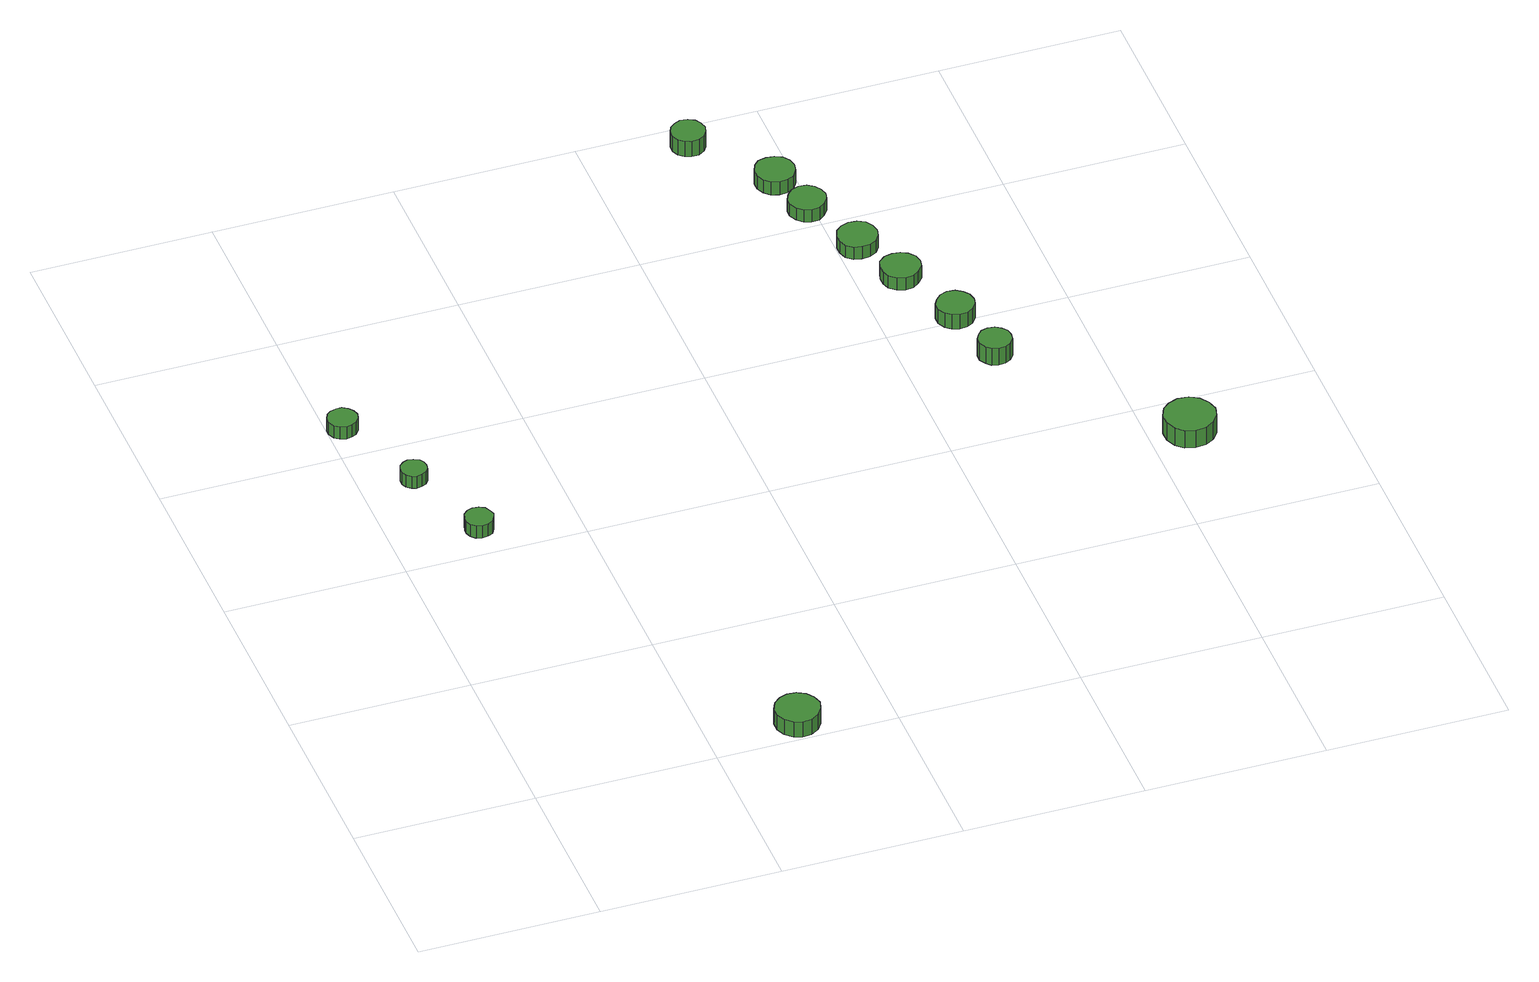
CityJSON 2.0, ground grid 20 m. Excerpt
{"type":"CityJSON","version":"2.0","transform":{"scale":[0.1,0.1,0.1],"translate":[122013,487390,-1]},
"CityObjects":{
"tree1":{"type":"SolitaryVegetationObject","attributes":{"function":"something"},"geometry":[{"type":"MultiSurface","lod":"1","boundaries":[[[0,1,2,3,4,5,6,7,8,9,10,11,12,13,14]],[[15,16,17,18,19,20,21,22,23,24,25,26,27,28,29]],[[0,29,28,1]],[[1,28,27,2]],[[2,27,26,3]],[[3,26,25,4]],[[4,25,24,5]],[[5,24,23,6]],[[6,23,22,7]],[[7,22,21,8]],[[8,21,20,9]],[[9,20,19,10]],[[10,19,18,11]],[[11,18,17,12]],[[12,17,16,13]],[[13,16,15,14]],[[14,15,29,0]]]}]},
"tree2":{"type":"SolitaryVegetationObject","attributes":{"function":"something"},"geometry":[{"type":"MultiSurface","lod":"1","boundaries":[[[30,31,32,33,34,35,36,37,38,39,40,41,42,43,44]],[[45,46,47,48,49,50,51,52,53,54,55,56,57,58,59]],[[30,59,58,31]],[[31,58,57,32]],[[32,57,56,33]],[[33,56,55,34]],[[34,55,54,35]],[[35,54,53,36]],[[36,53,52,37]],[[37,52,51,38]],[[38,51,50,39]],[[39,50,49,40]],[[40,49,48,41]],[[41,48,47,42]],[[42,47,46,43]],[[43,46,45,44]],[[44,45,59,30]]]}]},
"tree3":{"type":"SolitaryVegetationObject","attributes":{"function":"something"},"geometry":[{"type":"MultiSurface","lod":"1","boundaries":[[[60,61,62,63,64,65,66,67,68,69,70,71,72,73,74]],[[75,76,77,78,79,80,81,82,83,84,85,86,87,88,89]],[[60,89,88,61]],[[61,88,87,62]],[[62,87,86,63]],[[63,86,85,64]],[[64,85,84,65]],[[65,84,83,66]],[[66,83,82,67]],[[67,82,81,68]],[[68,81,80,69]],[[69,80,79,70]],[[70,79,78,71]],[[71,78,77,72]],[[72,77,76,73]],[[73,76,75,74]],[[74,75,89,60]]]}]},
"tree4":{"type":"SolitaryVegetationObject","attributes":{"function":"something"}},
"tree5":{"type":"SolitaryVegetationObject","attributes":{"function":"something"},"geometry":[{"type":"MultiSurface","lod":"1","boundaries":[[[90,91,92,93,94,95,96,97,98,99,100,101,102,103,104]],[[105,106,107,108,109,110,111,112,113,114,115,116,117,118,119]],[[90,119,118,91]],[[91,118,117,92]],[[92,117,116,93]],[[93,116,115,94]],[[94,115,114,95]],[[95,114,113,96]],[[96,113,112,97]],[[97,112,111,98]],[[98,111,110,99]],[[99,110,109,100]],[[100,109,108,101]],[[101,108,107,102]],[[102,107,106,103]],[[103,106,105,104]],[[104,105,119,90]]]}]},
"tree6":{"type":"SolitaryVegetationObject","attributes":{"function":"something"},"geometry":[{"type":"MultiSurface","lod":"1","boundaries":[[[120,121,122,123,124,125,126,127,128,129,130,131,132,133,134]],[[135,136,137,138,139,140,141,142,143,144,145,146,147,148,149]],[[120,149,148,121]],[[121,148,147,122]],[[122,147,146,123]],[[123,146,145,124]],[[124,145,144,125]],[[125,144,143,126]],[[126,143,142,127]],[[127,142,141,128]],[[128,141,140,129]],[[129,140,139,130]],[[130,139,138,131]],[[131,138,137,132]],[[132,137,136,133]],[[133,136,135,134]],[[134,135,149,120]]]}]},
"tree7":{"type":"SolitaryVegetationObject","attributes":{"function":"something"}},
"tree8":{"type":"SolitaryVegetationObject","attributes":{"function":"something"},"geometry":[{"type":"MultiSurface","lod":"1","boundaries":[[[150,151,152,153,154,155,156,157,158,159,160,161,162,163,164]],[[165,166,167,168,169,170,171,172,173,174,175,176,177,178,179]],[[150,179,178,151]],[[151,178,177,152]],[[152,177,176,153]],[[153,176,175,154]],[[154,175,174,155]],[[155,174,173,156]],[[156,173,172,157]],[[157,172,171,158]],[[158,171,170,159]],[[159,170,169,160]],[[160,169,168,161]],[[161,168,167,162]],[[162,167,166,163]],[[163,166,165,164]],[[164,165,179,150]]]}]},
"tree9":{"type":"SolitaryVegetationObject","attributes":{"function":"something"},"geometry":[{"type":"MultiSurface","lod":"1","boundaries":[[[180,181,182,183,184,185,186,187,188,189,190,191,192,193,194]],[[195,196,197,198,199,200,201,202,203,204,205,206,207,208,209]],[[180,209,208,181]],[[181,208,207,182]],[[182,207,206,183]],[[183,206,205,184]],[[184,205,204,185]],[[185,204,203,186]],[[186,203,202,187]],[[187,202,201,188]],[[188,201,200,189]],[[189,200,199,190]],[[190,199,198,191]],[[191,198,197,192]],[[192,197,196,193]],[[193,196,195,194]],[[194,195,209,180]]]}]},
"tree10":{"type":"SolitaryVegetationObject","attributes":{"function":"something"},"geometry":[{"type":"MultiSurface","lod":"1","boundaries":[[[210,211,212,213,214,215,216,217,218,219,220,221,222,223,224]],[[225,226,227,228,229,230,231,232,233,234,235,236,237,238,239]],[[210,239,238,211]],[[211,238,237,212]],[[212,237,236,213]],[[213,236,235,214]],[[214,235,234,215]],[[215,234,233,216]],[[216,233,232,217]],[[217,232,231,218]],[[218,231,230,219]],[[219,230,229,220]],[[220,229,228,221]],[[221,228,227,222]],[[222,227,226,223]],[[223,226,225,224]],[[224,225,239,210]]]}]},
"tree11":{"type":"SolitaryVegetationObject","attributes":{"function":"something"},"geometry":[{"type":"MultiSurface","lod":"1","boundaries":[[[240,241,242,243,244,245,246,247,248,249,250,251,252,253,254]],[[255,256,257,258,259,260,261,262,263,264,265,266,267,268,269]],[[240,269,268,241]],[[241,268,267,242]],[[242,267,266,243]],[[243,266,265,244]],[[244,265,264,245]],[[245,264,263,246]],[[246,263,262,247]],[[247,262,261,248]],[[248,261,260,249]],[[249,260,259,250]],[[250,259,258,251]],[[251,258,257,252]],[[252,257,256,253]],[[253,256,255,254]],[[254,255,269,240]]]}]},
"tree12":{"type":"SolitaryVegetationObject","attributes":{"function":"something"},"geometry":[{"type":"MultiSurface","lod":"1","boundaries":[[[270,271,272,273,274,275,276,277,278,279,280,281,282,283,284]],[[285,286,287,288,289,290,291,292,293,294,295,296,297,298,299]],[[270,299,298,271]],[[271,298,297,272]],[[272,297,296,273]],[[273,296,295,274]],[[274,295,294,275]],[[275,294,293,276]],[[276,293,292,277]],[[277,292,291,278]],[[278,291,290,279]],[[279,290,289,280]],[[280,289,288,281]],[[281,288,287,282]],[[282,287,286,283]],[[283,286,285,284]],[[284,285,299,270]]]}]},
"tree13":{"type":"SolitaryVegetationObject","attributes":{"function":"something"},"geometry":[{"type":"MultiSurface","lod":"1","boundaries":[[[300,301,302,303,304,305,306,307,308,309,310,311,312,313,314]],[[315,316,317,318,319,320,321,322,323,324,325,326,327,328,329]],[[300,329,328,301]],[[301,328,327,302]],[[302,327,326,303]],[[303,326,325,304]],[[304,325,324,305]],[[305,324,323,306]],[[306,323,322,307]],[[307,322,321,308]],[[308,321,320,309]],[[309,320,319,310]],[[310,319,318,311]],[[311,318,317,312]],[[312,317,316,313]],[[313,316,315,314]],[[314,315,329,300]]]}]},
"tree14":{"type":"SolitaryVegetationObject","attributes":{"function":"something"}},
"tree15":{"type":"SolitaryVegetationObject","attributes":{"function":"something"},"geometry":[{"type":"MultiSurface","lod":"1","boundaries":[[[330,331,332,333,334,335,336,337,338,339,340,341,342,343,344]],[[345,346,347,348,349,350,351,352,353,354,355,356,357,358,359]],[[330,359,358,331]],[[331,358,357,332]],[[332,357,356,333]],[[333,356,355,334]],[[334,355,354,335]],[[335,354,353,336]],[[336,353,352,337]],[[337,352,351,338]],[[338,351,350,339]],[[339,350,349,340]],[[340,349,348,341]],[[341,348,347,342]],[[342,347,346,343]],[[343,346,345,344]],[[344,345,359,330]]]}]}
},
"vertices":[
[34,645,23],[32,652,23],[28,657,23],[22,661,23],[16,661,23],[9,659,23],[4,655,23],[1,648,23],[1,642,23],[4,635,23],[9,631,23],[16,629,23],[22,630,23],[28,633,23],[32,638,23],[32,638,7],[28,633,7],[22,630,7],[16,629,7],[9,631,7],[4,635,7],[1,642,7],[1,648,7],[4,655,7],[9,659,7],[16,661,7],[22,661,7],[28,657,7],[32,652,7],[34,645,7],
[73,541,23],[72,547,23],[69,552,23],[63,555,23],[57,556,23],[52,554,23],[47,550,23],[45,544,23],[45,538,23],[47,533,23],[52,529,23],[57,527,23],[63,528,23],[69,531,23],[72,535,23],[72,535,7],[69,531,7],[63,528,7],[57,527,7],[52,529,7],[47,533,7],[45,538,7],[45,544,7],[47,550,7],[52,554,7],[57,556,7],[63,555,7],[69,552,7],[72,547,7],[73,541,7],
[111,441,24],[109,447,24],[106,453,24],[100,456,24],[93,457,24],[87,455,24],[82,450,24],[80,444,24],[80,438,24],[82,432,24],[87,427,24],[93,425,24],[100,426,24],[106,429,24],[109,435,24],[109,435,8],[106,429,8],[100,426,8],[93,425,8],[87,427,8],[82,432,8],[80,438,8],[80,444,8],[82,450,8],[87,455,8],[93,457,8],[100,456,8],[106,453,8],[109,447,8],[111,441,8],
[323,27,28],[320,37,28],[314,45,28],[305,50,28],[295,51,28],[286,48,28],[278,41,28],[274,32,28],[274,22,28],[278,12,28],[286,5,28],[295,2,28],[305,3,28],[314,8,28],[320,17,28],[320,17,8],[314,8,8],[305,3,8],[295,2,8],[286,5,8],[278,12,8],[274,22,8],[274,32,8],[278,41,8],[286,48,8],[295,51,8],[305,50,8],[314,45,8],[320,37,8],[323,27,8],
[532,970,27],[530,978,27],[526,984,27],[519,988,27],[511,989,27],[504,986,27],[498,981,27],[495,974,27],[495,966,27],[498,959,27],[504,954,27],[511,952,27],[519,952,27],[526,956,27],[530,962,27],[530,962,7],[526,956,7],[519,952,7],[511,952,7],[504,954,7],[498,959,7],[495,966,7],[495,974,7],[498,981,7],[504,986,7],[511,989,7],[519,988,7],[526,984,7],[530,978,7],[532,970,7],
[614,827,24],[612,835,24],[607,842,24],[600,847,24],[591,848,24],[583,845,24],[577,839,24],[573,831,24],[573,823,24],[577,815,24],[583,809,24],[591,806,24],[600,807,24],[607,812,24],[612,819,24],[612,819,8],[607,812,8],[600,807,8],[591,806,8],[583,809,8],[577,815,8],[573,823,8],[573,831,8],[577,839,8],[583,845,8],[591,848,8],[600,847,8],[607,842,8],[612,835,8],[614,827,8],
[599,882,25],[597,891,25],[592,898,25],[584,902,25],[575,903,25],[566,901,25],[560,895,25],[556,886,25],[556,877,25],[560,869,25],[566,863,25],[575,860,25],[584,861,25],[592,865,25],[597,873,25],[597,873,8],[592,865,8],[584,861,8],[575,860,8],[566,863,8],[560,869,8],[556,877,8],[556,886,8],[560,895,8],[566,901,8],[575,903,8],[584,902,8],[592,898,8],[597,891,8],[599,882,8],
[644,752,24],[642,761,24],[637,769,24],[629,773,24],[620,774,24],[611,771,24],[604,765,24],[601,757,24],[601,748,24],[604,739,24],[611,733,24],[620,731,24],[629,732,24],[637,736,24],[642,743,24],[642,743,8],[637,736,8],[629,732,8],[620,731,8],[611,733,8],[604,739,8],[601,748,8],[601,757,8],[604,765,8],[611,771,8],[620,774,8],[629,773,8],[637,769,8],[642,761,8],[644,752,8],
[669,689,24],[667,698,24],[661,705,24],[654,709,24],[645,710,24],[636,708,24],[629,702,24],[626,693,24],[626,684,24],[629,676,24],[636,670,24],[645,667,24],[654,668,24],[661,673,24],[667,680,24],[667,680,8],[661,673,8],[654,668,8],[645,667,8],[636,670,8],[629,676,8],[626,684,8],[626,693,8],[629,702,8],[636,708,8],[645,710,8],[654,709,8],[661,705,8],[667,698,8],[669,689,8],
[714,535,30],[713,542,30],[708,548,30],[702,552,30],[694,553,30],[687,551,30],[682,546,30],[678,539,30],[678,531,30],[682,524,30],[687,519,30],[694,517,30],[702,518,30],[708,521,30],[713,527,30],[713,527,8],[708,521,8],[702,518,8],[694,517,8],[687,519,8],[682,524,8],[678,531,8],[678,539,8],[682,546,8],[687,551,8],[694,553,8],[702,552,8],[708,548,8],[713,542,8],[714,535,8],
[699,607,27],[697,616,27],[692,622,27],[685,627,27],[676,628,27],[668,625,27],[662,619,27],[658,612,27],[658,603,27],[662,595,27],[668,590,27],[676,587,27],[685,588,27],[692,592,27],[697,599,27],[697,599,8],[692,592,8],[685,588,8],[676,587,8],[668,590,8],[662,595,8],[658,603,8],[658,612,8],[662,619,8],[668,625,8],[676,628,8],[685,627,8],[692,622,8],[697,616,8],[699,607,8],
[872,347,31],[869,358,31],[862,368,31],[852,374,31],[840,375,31],[829,371,31],[821,364,31],[816,353,31],[816,341,31],[821,330,31],[829,322,31],[840,319,31],[852,320,31],[862,326,31],[869,335,31],[869,335,8],[862,326,8],[852,320,8],[840,319,8],[829,322,8],[821,330,8],[816,341,8],[816,353,8],[821,364,8],[829,371,8],[840,375,8],[852,374,8],[862,368,8],[869,358,8],[872,347,8]
]}
